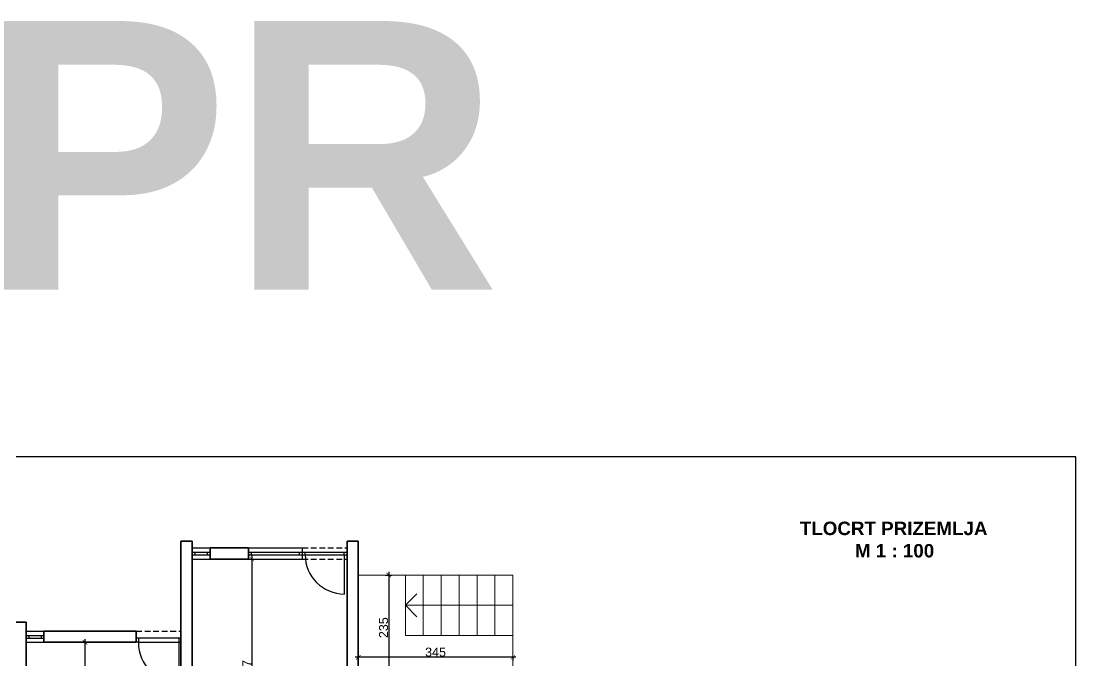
# Model space of a CAD drawing. Header units: centimetres. Extents: x 642232439 to 646206409, y 502891828 to 503284195.
# Drawn here: x 646181554 to 646183909, y 503276979 to 503278408 of the extents above; entities that cross this region are included whole.
import ezdxf

# ---------------------------------------------------------------- set-up
doc = ezdxf.new("R2010")
doc.units = ezdxf.units.CM
doc.header["$PDMODE"] = 35
doc.header["$PDSIZE"] = 0.1
doc.linetypes.add('HIDDENX2', pattern=[19.05, 12.7, -6.35])
doc.layers.add('SAST_Linija sastavnice', color=3, linetype='Continuous', plot=False)
for name, color, linetype, lineweight in [('SASTAVNICA', 7, 'Continuous', 0), ('TP_01 - 0.35', 1, 'Continuous', 35), ('TP_07 - 0.20', 7, 'Continuous', 20)]:
    doc.layers.add(name, color=color, linetype=linetype, lineweight=lineweight)
for name, color, linetype in [('TP_Hidden', 8, 'HIDDENX2'), ('TP_Kotiranje', 3, 'Continuous'), ('TP_Otvori', 8, 'Continuous'), ('TP_Otvori.block', 8, 'Continuous')]:
    doc.layers.add(name, color=color, linetype=linetype)
doc.styles.add('Kota', font='arialbd.ttf')
doc.styles.get("Standard").update_dxf_attribs({"font": 'arial.ttf'})
doc.dimstyles.new('Radni', dxfattribs={"dimtxt": 20, "dimasz": 10, "dimexe": 7, "dimexo": 7, "dimgap": 1.25, "dimtad": 1, "dimdec": 1, "dimrnd": 0.5, "dimdsep": 46, "dimtxsty": 'Standard', "dimblk": 'ARCHTICK', "dimcen": 10, "dimdle": 7, "dimclrd": 256, "dimclre": 256, "dimadec": 1, "dimazin": 0, "dimtm": 1e-09, "dimtfac": 1, "dimtdec": 1, "dimtix": 1, "dimtmove": 0, "dimatfit": 0, "dimfxl": 7, "dimfxlon": 1, "dimarcsym": 0})

# ---------------------------------------------------------------- blocks, each defined once
blk = doc.blocks.new('*U527')
at = {"layer": 'TP_01 - 0.35'}
for p, q in [((0, 0), (0, -30)), ((48, 0), (48, -30))]:
    blk.add_line(p, q, dxfattribs=at)
at = {"layer": 'TP_Otvori'}
for p, q in [((0, 0), (48, 0)), ((0, -11.3), (48, -11.3)), ((0, -18.8), (48, -18.8)), ((7.5, -11.3), (7.5, -18.8)), ((40.5, -11.3), (40.5, -18.8)), ((0, -30), (48, -30))]:
    blk.add_line(p, q, dxfattribs=at)
blk = doc.blocks.new('*U525')
at = {"layer": 'TP_Otvori'}
for p, q in [((5, 0), (5, 90)), ((5, 0), (0, 0)), ((95, 0), (5, 0)), ((5, -10), (5, 0)), ((95, -10), (95, 0)), ((95, 0), (100, 0)), ((100, -10), (0, -10))]:
    blk.add_line(p, q, dxfattribs=at)
blk.add_arc((5, 0), 90, 0, 90, dxfattribs=at)
blk = doc.blocks.new('_ArchTick')
at = {"color": 0, "linetype": 'ByBlock', "const_width": 0.15}
blk.add_lwpolyline([(-0.5, -0.5), (0.5, 0.5)], dxfattribs=at)
blk = doc.blocks.new('*D205')
at = {"layer": 'Defpoints', "color": 0, "transparency": 16777216}
for p in [(646182306.6, 503277170.8), (646182316.6, 503276935.8), (646182374.5, 503276935.8)]:
    blk.add_point(p, dxfattribs=at)
at = {"layer": 'TP_Kotiranje', "lineweight": -2, "transparency": 16777216}
for p, q in [((646182367.5, 503277170.8), (646182381.5, 503277170.8)), ((646182374.5, 503277177.8), (646182374.5, 503276928.8)), ((646182367.5, 503276935.8), (646182381.5, 503276935.8))]:
    blk.add_line(p, q, dxfattribs=at)
at = {"layer": 'TP_Kotiranje', "lineweight": -2, "transparency": 16777216, "xscale": 10, "yscale": 10, "zscale": 10}
for p, rotation in [((646182374.5, 503277170.8), 90), ((646182374.5, 503276935.8), 270)]:
    blk.add_blockref('_ArchTick', p, dxfattribs=dict(at, rotation=rotation))
at = {"layer": 'TP_Kotiranje', "color": 0, "transparency": 16777216, "insert": (646182363.1, 503277053.3), "char_height": 20, "attachment_point": 5, "rotation": 90}
blk.add_mtext('235', dxfattribs=at)
blk = doc.blocks.new('*D206')
at = {"layer": 'Defpoints', "color": 0, "transparency": 16777216}
for p in [(646182306.6, 503276995.8), (646182306.6, 503276987.1), (646182651.6, 503276995.8)]:
    blk.add_point(p, dxfattribs=at)
at = {"layer": 'TP_Kotiranje', "lineweight": -2, "transparency": 16777216}
for p, q in [((646182658.6, 503276987.1), (646182299.6, 503276987.1)), ((646182306.6, 503276988.8), (646182306.6, 503276980.1)), ((646182651.6, 503276988.8), (646182651.6, 503276980.1))]:
    blk.add_line(p, q, dxfattribs=at)
at = {"layer": 'TP_Kotiranje', "lineweight": -2, "transparency": 16777216, "xscale": 10, "yscale": 10, "zscale": 10, "rotation": 180}
blk.add_blockref('_ArchTick', (646182306.6, 503276987.1), dxfattribs=at)
at = {"layer": 'TP_Kotiranje', "lineweight": -2, "transparency": 16777216, "xscale": 10, "yscale": 10, "zscale": 10}
blk.add_blockref('_ArchTick', (646182651.6, 503276987.1), dxfattribs=at)
at = {"layer": 'TP_Kotiranje', "color": 0, "transparency": 16777216, "insert": (646182479.1, 503276998.6), "char_height": 20, "attachment_point": 5}
blk.add_mtext('345', dxfattribs=at)
blk = doc.blocks.new('*D209')
at = {"layer": 'Defpoints', "color": 0, "transparency": 16777216}
for p in [(646182018.6, 503277206.6), (646182032.1, 503276709.6), (646182068.9, 503276709.6)]:
    blk.add_point(p, dxfattribs=at)
at = {"layer": 'TP_Kotiranje', "lineweight": -2, "transparency": 16777216}
for p, q in [((646182068.9, 503277213.6), (646182068.9, 503276702.6)), ((646182061.9, 503277206.6), (646182075.9, 503277206.6)), ((646182061.9, 503276709.6), (646182075.9, 503276709.6))]:
    blk.add_line(p, q, dxfattribs=at)
at = {"layer": 'TP_Kotiranje', "lineweight": -2, "transparency": 16777216, "xscale": 10, "yscale": 10, "zscale": 10}
for p, rotation in [((646182068.9, 503277206.6), 90), ((646182068.9, 503276709.6), 270)]:
    blk.add_blockref('_ArchTick', p, dxfattribs=dict(at, rotation=rotation))
at = {"layer": 'TP_Kotiranje', "color": 0, "transparency": 16777216, "insert": (646182057.5, 503276958.1), "char_height": 20, "attachment_point": 5, "rotation": 90}
blk.add_mtext('497', dxfattribs=at)
blk = doc.blocks.new('*D211')
at = {"layer": 'Defpoints', "color": 0, "transparency": 16777216}
for p in [(646181707.6, 503277020.6), (646181696.1, 503276676.6), (646181707.6, 503276676.6)]:
    blk.add_point(p, dxfattribs=at)
at = {"layer": 'TP_Kotiranje', "lineweight": -2, "transparency": 16777216}
for p, q in [((646181696.1, 503277027.6), (646181696.1, 503276669.6)), ((646181700.6, 503277020.6), (646181689.1, 503277020.6)), ((646181700.6, 503276676.6), (646181689.1, 503276676.6))]:
    blk.add_line(p, q, dxfattribs=at)
at = {"layer": 'TP_Kotiranje', "lineweight": -2, "transparency": 16777216, "xscale": 10, "yscale": 10, "zscale": 10}
for p, rotation in [((646181696.1, 503277020.6), 90), ((646181696.1, 503276676.6), 270)]:
    blk.add_blockref('_ArchTick', p, dxfattribs=dict(at, rotation=rotation))
at = {"layer": 'TP_Kotiranje', "color": 0, "transparency": 16777216, "insert": (646181684.7, 503276848.6), "char_height": 20, "attachment_point": 5, "rotation": 90}
blk.add_mtext('344', dxfattribs=at)

msp = doc.modelspace()

# ---------------------------------------------------------------- linework, layer by layer
at = {"layer": 'SAST_Linija sastavnice'}
msp.add_lwpolyline([(646183908.92, 503277435.11), (646180010.92, 503277435.11), (646180010.92, 503274569.11), (646183908.92, 503274569.11)], close=True, dxfattribs=at)
at = {"layer": 'TP_01 - 0.35'}
for p, q in [((646181910.61, 503276847.59), (646181910.61, 503277246.59)), ((646181910.61, 503277246.59), (646181935.61, 503277246.59)), ((646181935.61, 503276847.59), (646181935.61, 503277246.59)), ((646182281.61, 503276709.59), (646182281.61, 503277246.59)), ((646182281.61, 503277246.59), (646182306.61, 503277246.59)), ((646182306.61, 503277246.59), (646182306.61, 503276935.79)), ((646181975.61, 503277231.59), (646182061.61, 503277231.59)), ((646181975.61, 503277231.59), (646181975.61, 503277206.59)), ((646182061.61, 503277231.59), (646182061.61, 503277206.59)), ((646181975.61, 503277206.59), (646182061.61, 503277206.59)), ((646181564.61, 503277065.59), (646181539.61, 503277065.59)), ((646181564.61, 503276676.59), (646181564.61, 503277065.59)), ((646181604.61, 503277045.59), (646181810.61, 503277045.59)), ((646181604.61, 503277045.59), (646181604.61, 503277020.59)), ((646181810.61, 503277020.59), (646181810.61, 503277045.59)), ((646181604.61, 503277020.59), (646181810.61, 503277020.59))]:
    msp.add_line(p, q, dxfattribs=at)
at = {"layer": 'TP_07 - 0.20'}
for p, q in [((646182306.61, 503277170.79), (646182651.61, 503277170.79)), ((646182411.61, 503277170.79), (646182411.61, 503277035.79)), ((646182451.61, 503277170.79), (646182451.61, 503277035.79)), ((646182491.61, 503277170.79), (646182491.61, 503277035.79)), ((646182531.61, 503277170.79), (646182531.61, 503277035.79)), ((646182571.61, 503277170.79), (646182571.61, 503277035.79)), ((646182611.61, 503277170.79), (646182611.61, 503277035.79)), ((646182651.61, 503277170.79), (646182651.61, 503277035.79)), ((646182411.61, 503277103.29), (646182437.23, 503277128.9)), ((646182651.61, 503277103.29), (646182411.61, 503277103.29)), ((646182411.61, 503277103.29), (646182437.23, 503277077.67)), ((646182411.61, 503277035.79), (646182651.61, 503277035.79)), ((646182651.61, 503277035.79), (646182651.61, 503276955.79))]:
    msp.add_line(p, q, dxfattribs=at)
at = {"layer": 'TP_Hidden'}
for p, q in [((646182181.61, 503277231.59), (646182281.61, 503277231.59)), ((646182181.61, 503277206.59), (646182281.61, 503277206.59)), ((646181810.61, 503277045.59), (646181910.61, 503277045.59))]:
    msp.add_line(p, q, dxfattribs=at)
at = {"layer": 'TP_Otvori'}
for p, q in [((646182061.61, 503277231.59), (646182181.61, 503277231.59)), ((646182061.61, 503277222.21), (646182181.61, 503277222.21)), ((646182061.61, 503277215.96), (646182181.61, 503277215.96)), ((646182067.86, 503277215.96), (646182067.86, 503277222.21)), ((646182175.36, 503277215.96), (646182175.36, 503277222.21)), ((646182181.61, 503277206.59), (646182181.61, 503277231.59)), ((646182181.61, 503277222.21), (646182281.61, 503277222.21)), ((646182181.61, 503277215.96), (646182281.61, 503277215.96)), ((646182187.86, 503277215.96), (646182187.86, 503277222.21)), ((646182275.36, 503277215.96), (646182275.36, 503277222.21)), ((646182275.36, 503277215.96), (646182275.36, 503277128.46)), ((646182061.61, 503277206.59), (646182181.61, 503277206.59))]:
    msp.add_line(p, q, dxfattribs=at)
msp.add_arc((646182275.36, 503277215.96), 87.5, 180, 270, dxfattribs=at)

# ---------------------------------------------------------------- block references
at = {"layer": 'TP_Otvori.block', "xscale": 0.8333333856529689, "yscale": 0.8333333856529689, "zscale": 0.8333333856529689}
for p in [(646181935.61, 503277231.59), (646181564.61, 503277045.59)]:
    msp.add_blockref('*U527', p, dxfattribs=at)
at = {"layer": 'TP_Otvori.block', "rotation": 180}
msp.add_blockref('*U525', (646181910.61, 503277020.59), dxfattribs=at)

# ---------------------------------------------------------------- texts
at = {"layer": 'SASTAVNICA', "insert": (646183267.96, 503277290.05), "char_height": 30, "attachment_point": 1, "style": 'Kota'}
msp.add_mtext_dynamic_manual_height_columns('\\pi24.50878;TLOCRT PRIZEMLJA\\P\\pi147.51697;M 1 : 100', width=467.0326, gutter_width=125, heights=[0], dxfattribs=at)
at = {"layer": 'TP_Kotiranje', "insert": (646181459.64, 503278407.74), "char_height": 600, "attachment_point": 1, "style": 'Kota'}
msp.add_mtext_dynamic_manual_height_columns('PR', width=868.7781, gutter_width=125, heights=[0], dxfattribs=at)

# ---------------------------------------------------------------- dimensions: what is measured, and where the dimension line sits
at = {"layer": 'TP_Kotiranje'}
for base, p1, p2, picture, middle in [((646182068.92, 503276709.59), (646182018.61, 503277206.59), (646182032.11, 503276709.59), '*D209', (646182057.46, 503276958.09)), ((646182374.55, 503276935.79), (646182306.61, 503277170.79), (646182316.61, 503276935.79), '*D205', (646182363.08, 503277053.29)), ((646181696.12, 503276676.59), (646181707.61, 503277020.59), (646181707.61, 503276676.59), '*D211', (646181684.65, 503276848.59))]:
    dim = msp.add_linear_dim(base=base, p1=p1, p2=p2, angle=90, dimstyle='Radni', dxfattribs=at)
    dim.commit()
    dim.dimension.update_dxf_attribs({"geometry": picture, "text_midpoint": middle})
dim = msp.add_linear_dim(base=(646182306.61, 503276987.13), p1=(646182651.61, 503276995.79), p2=(646182306.61, 503276995.79), dimstyle='Radni', dxfattribs=at)
dim.commit()
dim.dimension.update_dxf_attribs({"geometry": '*D206', "text_midpoint": (646182479.11, 503276998.6)})

doc.saveas('drawing.dxf')
